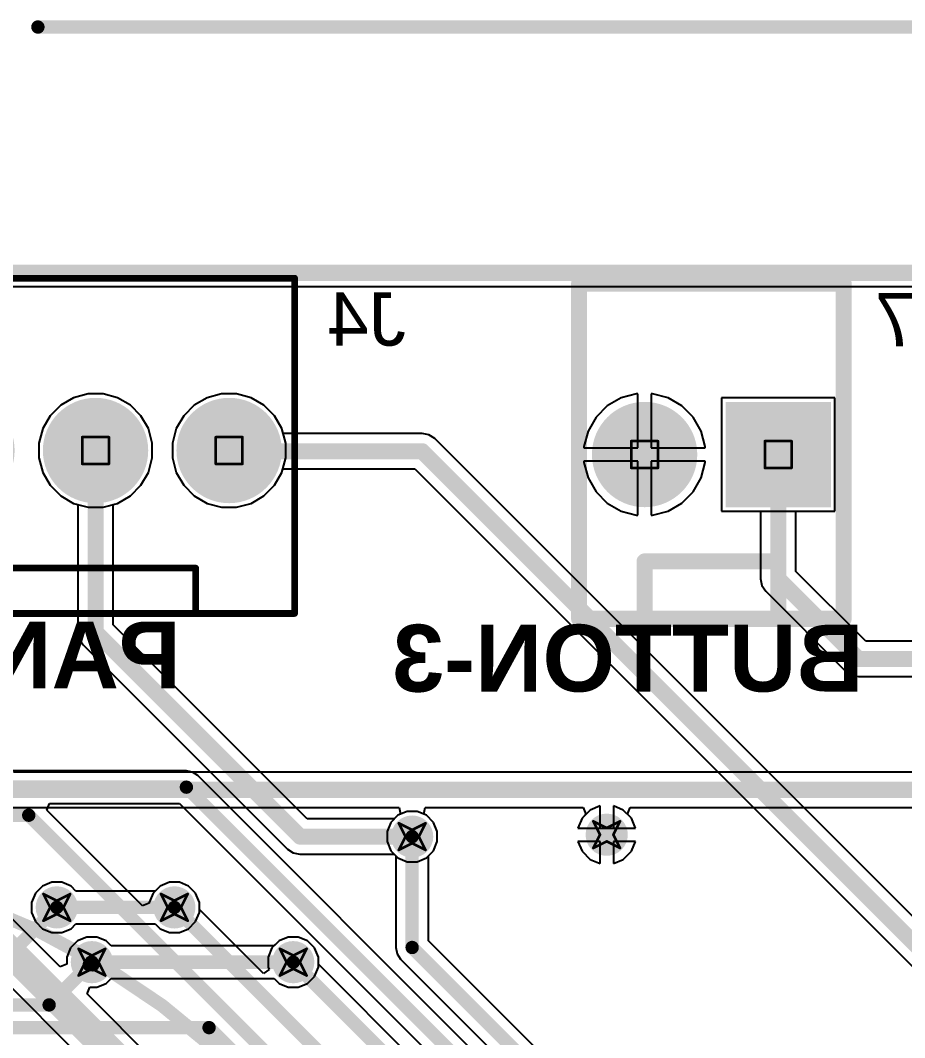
# Model space of a CAD drawing. Header units: inches. Extents: x -48 to 200, y -49 to 27.
# Drawn here: x 2.16 to 2.822, y 1.359 to 2.12 of the extents above; entities that cross this region are included whole.
import ezdxf

# ---------------------------------------------------------------- set-up
doc = ezdxf.new("R2010")
doc.units = ezdxf.units.IN
doc.header["$MEASUREMENT"] = 0
for name, color, linetype in [('Board Outline', 216, 'Continuous'), ('Bottom Layer', 5, 'Continuous'), ('Bottom Overlay', 54, 'Continuous'), ('Bottom Solder', 6, 'Continuous'), ('Dimension', 6, 'Continuous'), ('Drill Drawing', 1, 'Continuous'), ('Multi-Layer', 9, 'Continuous'), ('Pad Holes', 156, 'Continuous'), ('Top Layer', 1, 'Continuous'), ('Top Solder', 216, 'Continuous'), ('Via Holes', 16, 'Continuous')]:
    doc.layers.add(name, color=color, linetype=linetype)
doc.styles.add('Arial', font='', dxfattribs={"height": 0.2})
doc.styles.add('Arial_Bold', font='', dxfattribs={"height": 0.2})
doc.styles.get('Arial').set_extended_font_data('Arial')
doc.styles.get('Arial_Bold').set_extended_font_data('Arial', bold=True)

# ---------------------------------------------------------------- blocks, each defined once
blk = doc.blocks.new('RV4NAYSD503A_B_19')
at = {"layer": 'Bottom Overlay', "const_width": 0.01}
blk.add_lwpolyline([(0.55517, -0.08663, -0.924155), (-0.55796, 0.00126)], format="xyb", dxfattribs=at)
blk = doc.blocks.new('0022232041_B_24')
at = {"layer": 'Bottom Layer'}
blk.add_hatch(color=5, dxfattribs=at).paths.add_polyline_path([(-0.18543, 0.03543), (-0.11457, 0.03543), (-0.11457, -0.03543), (-0.18543, -0.03543)])
h = blk.add_hatch(color=5, dxfattribs=at)
edge = h.paths.add_edge_path()
edge.add_arc((-0.05, 0), 0.03543, 0, 360)
h = blk.add_hatch(color=5, dxfattribs=at)
edge = h.paths.add_edge_path()
edge.add_arc((0.05, 0), 0.03543, 0, 360)
h = blk.add_hatch(color=5, dxfattribs=at)
edge = h.paths.add_edge_path()
edge.add_arc((0.15, 0), 0.03543, 0, 360)
at = {"layer": 'Bottom Solder'}
blk.add_hatch(color=6, dxfattribs=at).paths.add_polyline_path([(-0.18943, 0.03943), (-0.11057, 0.03943), (-0.11057, -0.03943), (-0.18943, -0.03943)])
h = blk.add_hatch(color=6, dxfattribs=at)
edge = h.paths.add_edge_path()
edge.add_arc((-0.05, 0), 0.03943, 0, 360)
h = blk.add_hatch(color=6, dxfattribs=at)
edge = h.paths.add_edge_path()
edge.add_arc((0.05, 0), 0.03943, 0, 360)
h = blk.add_hatch(color=6, dxfattribs=at)
edge = h.paths.add_edge_path()
edge.add_arc((0.15, 0), 0.03943, 0, 360)
at = {"layer": 'Multi-Layer'}
blk.add_hatch(color=9, dxfattribs=at).paths.add_polyline_path([(-0.18543, 0.03543), (-0.11457, 0.03543), (-0.11457, -0.03543), (-0.18543, -0.03543)])
h = blk.add_hatch(color=9, dxfattribs=at)
edge = h.paths.add_edge_path()
edge.add_arc((-0.05, 0), 0.03543, 0, 360)
h = blk.add_hatch(color=9, dxfattribs=at)
edge = h.paths.add_edge_path()
edge.add_arc((0.05, 0), 0.03543, 0, 360)
h = blk.add_hatch(color=9, dxfattribs=at)
edge = h.paths.add_edge_path()
edge.add_arc((0.15, 0), 0.03543, 0, 360)
at = {"layer": 'Pad Holes'}
h = blk.add_hatch(color=7, dxfattribs=at)
edge = h.paths.add_edge_path()
edge.add_arc((-0.15, 0), 0.02008, 0, 360)
h = blk.add_hatch(color=7, dxfattribs=at)
edge = h.paths.add_edge_path()
edge.add_arc((-0.05, 0), 0.02008, 0, 360)
h = blk.add_hatch(color=7, dxfattribs=at)
edge = h.paths.add_edge_path()
edge.add_arc((0.05, 0), 0.02008, 0, 360)
h = blk.add_hatch(color=7, dxfattribs=at)
edge = h.paths.add_edge_path()
edge.add_arc((0.15, 0), 0.02008, 0, 360)
at = {"layer": 'Top Layer'}
blk.add_hatch(color=1, dxfattribs=at).paths.add_polyline_path([(-0.18543, 0.03543), (-0.11457, 0.03543), (-0.11457, -0.03543), (-0.18543, -0.03543)])
h = blk.add_hatch(color=1, dxfattribs=at)
edge = h.paths.add_edge_path()
edge.add_arc((-0.05, 0), 0.03543, 0, 360)
h = blk.add_hatch(color=1, dxfattribs=at)
edge = h.paths.add_edge_path()
edge.add_arc((0.05, 0), 0.03543, 0, 360)
h = blk.add_hatch(color=1, dxfattribs=at)
edge = h.paths.add_edge_path()
edge.add_arc((0.15, 0), 0.03543, 0, 360)
at = {"layer": 'Top Solder'}
blk.add_hatch(color=216, dxfattribs=at).paths.add_polyline_path([(-0.18943, 0.03943), (-0.11057, 0.03943), (-0.11057, -0.03943), (-0.18943, -0.03943)])
h = blk.add_hatch(color=216, dxfattribs=at)
edge = h.paths.add_edge_path()
edge.add_arc((-0.05, 0), 0.03943, 0, 360)
h = blk.add_hatch(color=216, dxfattribs=at)
edge = h.paths.add_edge_path()
edge.add_arc((0.05, 0), 0.03943, 0, 360)
h = blk.add_hatch(color=216, dxfattribs=at)
edge = h.paths.add_edge_path()
edge.add_arc((0.15, 0), 0.03943, 0, 360)
at = {"layer": 'Bottom Overlay', "const_width": 0.005}
for points in [[(-0.198, -0.122), (-0.198, 0.129)], [(-0.198, 0.129), (0.199, 0.129)], [(0.199, -0.122), (0.199, 0.129)], [(-0.12495, -0.122), (-0.12495, -0.088)], [(-0.12495, -0.088), (0.12495, -0.088)], [(0.12495, -0.122), (0.12495, -0.088)], [(-0.198, -0.122), (0.199, -0.122)]]:
    blk.add_lwpolyline(points, dxfattribs=at)
at = {"layer": 'Bottom Overlay', "const_width": 0.0025}
for points in [[(-0.19925, 0.129, 1), (-0.19675, 0.129, 1)], [(-0.19925, 0.129, 1), (-0.19675, 0.129, 1)], [(0.19775, 0.129, 1), (0.20025, 0.129, 1)], [(0.19775, 0.129, 1), (0.20025, 0.129, 1)], [(-0.1262, -0.088, 1), (-0.12369, -0.088, 1)], [(-0.1262, -0.088, 1), (-0.12369, -0.088, 1)], [(0.12369, -0.088, 1), (0.1262, -0.088, 1)], [(0.12369, -0.088, 1), (0.1262, -0.088, 1)], [(-0.19925, -0.122, 1), (-0.19675, -0.122, 1)], [(-0.19925, -0.122, 1), (-0.19675, -0.122, 1)], [(-0.1262, -0.122, 1), (-0.12369, -0.122, 1)], [(0.12369, -0.122, 1), (0.1262, -0.122, 1)], [(0.19775, -0.122, 1), (0.20025, -0.122, 1)], [(0.19775, -0.122, 1), (0.20025, -0.122, 1)]]:
    blk.add_lwpolyline(points, format="xyb", close=True, dxfattribs=at)
blk = doc.blocks.new('022232021_B_47')
at = {"layer": 'Bottom Layer'}
blk.add_hatch(color=5, dxfattribs=at).paths.add_polyline_path([(-0.08543, 0.03543), (-0.01457, 0.03543), (-0.01457, -0.03543), (-0.08543, -0.03543)])
h = blk.add_hatch(color=5, dxfattribs=at)
edge = h.paths.add_edge_path()
edge.add_arc((0.05, 0), 0.03543, 0, 360)
at = {"layer": 'Bottom Solder'}
blk.add_hatch(color=6, dxfattribs=at).paths.add_polyline_path([(-0.08943, 0.03943), (-0.01057, 0.03943), (-0.01057, -0.03943), (-0.08943, -0.03943)])
h = blk.add_hatch(color=6, dxfattribs=at)
edge = h.paths.add_edge_path()
edge.add_arc((0.05, 0), 0.03943, 0, 360)
at = {"layer": 'Multi-Layer'}
blk.add_hatch(color=9, dxfattribs=at).paths.add_polyline_path([(-0.08543, 0.03543), (-0.01457, 0.03543), (-0.01457, -0.03543), (-0.08543, -0.03543)])
h = blk.add_hatch(color=9, dxfattribs=at)
edge = h.paths.add_edge_path()
edge.add_arc((0.05, 0), 0.03543, 0, 360)
at = {"layer": 'Pad Holes'}
h = blk.add_hatch(color=7, dxfattribs=at)
edge = h.paths.add_edge_path()
edge.add_arc((-0.05, 0), 0.02008, 0, 360)
h = blk.add_hatch(color=7, dxfattribs=at)
edge = h.paths.add_edge_path()
edge.add_arc((0.05, 0), 0.02008, 0, 360)
at = {"layer": 'Top Layer'}
blk.add_hatch(color=1, dxfattribs=at).paths.add_polyline_path([(-0.08543, 0.03543), (-0.01457, 0.03543), (-0.01457, -0.03543), (-0.08543, -0.03543)])
h = blk.add_hatch(color=1, dxfattribs=at)
edge = h.paths.add_edge_path()
edge.add_arc((0.05, 0), 0.03543, 0, 360)
at = {"layer": 'Top Solder'}
blk.add_hatch(color=216, dxfattribs=at).paths.add_polyline_path([(-0.08943, 0.03943), (-0.01057, 0.03943), (-0.01057, -0.03943), (-0.08943, -0.03943)])
h = blk.add_hatch(color=216, dxfattribs=at)
edge = h.paths.add_edge_path()
edge.add_arc((0.05, 0), 0.03943, 0, 360)
at = {"layer": 'Bottom Overlay', "const_width": 0.012}
for points in [[(-0.099, 0.123), (-0.099, -0.128)], [(0.099, 0.123), (-0.099, 0.123)], [(-0.05, 0.123), (-0.05, 0.08)], [(0.05, 0.123), (0.05, 0.08)], [(0.099, 0.123), (0.099, -0.128)], [(0.05, 0.08), (-0.05, 0.08)], [(0.099, -0.128), (-0.099, -0.128)]]:
    blk.add_lwpolyline(points, dxfattribs=at)
at = {"layer": 'Bottom Overlay', "const_width": 0.006}
for points in [[(-0.102, 0.123, 1), (-0.096, 0.123, 1)], [(-0.102, 0.123, 1), (-0.096, 0.123, 1)], [(-0.053, 0.123, 1), (-0.047, 0.123, 1)], [(0.047, 0.123, 1), (0.053, 0.123, 1)], [(0.096, 0.123, 1), (0.102, 0.123, 1)], [(0.096, 0.123, 1), (0.102, 0.123, 1)], [(-0.053, 0.08, 1), (-0.047, 0.08, 1)], [(-0.053, 0.08, 1), (-0.047, 0.08, 1)], [(0.047, 0.08, 1), (0.053, 0.08, 1)], [(0.047, 0.08, 1), (0.053, 0.08, 1)], [(-0.102, -0.128, 1), (-0.096, -0.128, 1)], [(-0.102, -0.128, 1), (-0.096, -0.128, 1)], [(0.096, -0.128, 1), (0.102, -0.128, 1)], [(0.096, -0.128, 1), (0.102, -0.128, 1)]]:
    blk.add_lwpolyline(points, format="xyb", close=True, dxfattribs=at)

msp = doc.modelspace()

# ---------------------------------------------------------------- hatches: boundary and pattern name
at = {"layer": 'Bottom Layer'}
h = msp.add_hatch(color=5, dxfattribs=at)
edge = h.paths.add_edge_path()
edge.add_arc((2.453, 1.509), 0.01181, 0, 360)
h = msp.add_hatch(color=5, dxfattribs=at)
edge = h.paths.add_edge_path()
edge.add_arc((2.59863, 1.51041), 0.01181, 0, 360)
h = msp.add_hatch(color=5, dxfattribs=at)
edge = h.paths.add_edge_path()
edge.add_arc((2.187, 1.456), 0.01181, 0, 360)
h = msp.add_hatch(color=5, dxfattribs=at)
edge = h.paths.add_edge_path()
edge.add_arc((2.275, 1.456), 0.01181, 0, 360)
h = msp.add_hatch(color=5, dxfattribs=at)
edge = h.paths.add_edge_path()
edge.add_arc((2.21326, 1.415), 0.01181, 0, 360)
h = msp.add_hatch(color=5, dxfattribs=at)
edge = h.paths.add_edge_path()
edge.add_arc((2.364, 1.415), 0.01181, 0, 360)
at = {"layer": 'Bottom Solder'}
h = msp.add_hatch(color=6, dxfattribs=at)
edge = h.paths.add_edge_path()
edge.add_arc((2.453, 1.509), 0.01581, 0, 360)
h = msp.add_hatch(color=6, dxfattribs=at)
edge = h.paths.add_edge_path()
edge.add_arc((2.59863, 1.51041), 0.01581, 0, 360)
h = msp.add_hatch(color=6, dxfattribs=at)
edge = h.paths.add_edge_path()
edge.add_arc((2.187, 1.456), 0.01581, 0, 360)
h = msp.add_hatch(color=6, dxfattribs=at)
edge = h.paths.add_edge_path()
edge.add_arc((2.275, 1.456), 0.01581, 0, 360)
h = msp.add_hatch(color=6, dxfattribs=at)
edge = h.paths.add_edge_path()
edge.add_arc((2.21326, 1.415), 0.01581, 0, 360)
h = msp.add_hatch(color=6, dxfattribs=at)
edge = h.paths.add_edge_path()
edge.add_arc((2.364, 1.415), 0.01581, 0, 360)
at = {"layer": 'Top Layer'}
h = msp.add_hatch(color=1, dxfattribs=at)
edge = h.paths.add_edge_path()
edge.add_arc((2.453, 1.509), 0.01181, 0, 360)
h = msp.add_hatch(color=1, dxfattribs=at)
edge = h.paths.add_edge_path()
edge.add_arc((2.59863, 1.51041), 0.01181, 0, 360)
h = msp.add_hatch(color=1, dxfattribs=at)
edge = h.paths.add_edge_path()
edge.add_arc((2.187, 1.456), 0.01181, 0, 360)
h = msp.add_hatch(color=1, dxfattribs=at)
edge = h.paths.add_edge_path()
edge.add_arc((2.275, 1.456), 0.01181, 0, 360)
h = msp.add_hatch(color=1, dxfattribs=at)
edge = h.paths.add_edge_path()
edge.add_arc((2.21326, 1.415), 0.01181, 0, 360)
h = msp.add_hatch(color=1, dxfattribs=at)
edge = h.paths.add_edge_path()
edge.add_arc((2.364, 1.415), 0.01181, 0, 360)
at = {"layer": 'Top Solder'}
h = msp.add_hatch(color=216, dxfattribs=at)
edge = h.paths.add_edge_path()
edge.add_arc((2.453, 1.509), 0.01581, 0, 360)
h = msp.add_hatch(color=216, dxfattribs=at)
edge = h.paths.add_edge_path()
edge.add_arc((2.59863, 1.51041), 0.01581, 0, 360)
h = msp.add_hatch(color=216, dxfattribs=at)
edge = h.paths.add_edge_path()
edge.add_arc((2.187, 1.456), 0.01581, 0, 360)
h = msp.add_hatch(color=216, dxfattribs=at)
edge = h.paths.add_edge_path()
edge.add_arc((2.275, 1.456), 0.01581, 0, 360)
h = msp.add_hatch(color=216, dxfattribs=at)
edge = h.paths.add_edge_path()
edge.add_arc((2.21326, 1.415), 0.01581, 0, 360)
h = msp.add_hatch(color=216, dxfattribs=at)
edge = h.paths.add_edge_path()
edge.add_arc((2.364, 1.415), 0.01581, 0, 360)
at = {"layer": 'Via Holes'}
h = msp.add_hatch(color=7, dxfattribs=at)
edge = h.paths.add_edge_path()
edge.add_arc((2.59863, 1.51041), 0.00591, 0, 360)
h = msp.add_hatch(color=7, dxfattribs=at)
edge = h.paths.add_edge_path()
edge.add_arc((2.453, 1.509), 0.00591, 0, 360)
h = msp.add_hatch(color=7, dxfattribs=at)
edge = h.paths.add_edge_path()
edge.add_arc((2.187, 1.456), 0.00591, 0, 360)
h = msp.add_hatch(color=7, dxfattribs=at)
edge = h.paths.add_edge_path()
edge.add_arc((2.275, 1.456), 0.00591, 0, 360)
h = msp.add_hatch(color=7, dxfattribs=at)
edge = h.paths.add_edge_path()
edge.add_arc((2.21326, 1.415), 0.00591, 0, 360)
h = msp.add_hatch(color=7, dxfattribs=at)
edge = h.paths.add_edge_path()
edge.add_arc((2.364, 1.415), 0.00591, 0, 360)

# ---------------------------------------------------------------- linework, layer by layer
at = {"layer": 'Board Outline', "const_width": 0.012}
msp.add_lwpolyline([(-0.067, 1.931), (3.933, 1.931)], dxfattribs=at)
at = {"layer": 'Bottom Layer'}
for p, q in [((-0.0568, 1.9208), (3.9228, 1.9208)), ((2.19962, 1.83754), (2.18995, 1.83195)), ((2.21041, 1.84043), (2.19962, 1.83754)), ((2.22159, 1.84043), (2.21041, 1.84043)), ((2.23238, 1.83754), (2.22159, 1.84043)), ((2.24205, 1.83195), (2.23238, 1.83754)), ((2.29962, 1.83754), (2.28995, 1.83195)), ((2.31041, 1.84043), (2.29962, 1.83754)), ((2.32159, 1.84043), (2.31041, 1.84043)), ((2.33238, 1.83754), (2.32159, 1.84043)), ((2.34205, 1.83195), (2.33238, 1.83754)), ((2.60946, 1.83734), (2.5991, 1.83136)), ((2.62102, 1.84043), (2.60946, 1.83734)), ((2.622, 1.84043), (2.62102, 1.84043)), ((2.622, 1.8), (2.622, 1.84043)), ((2.63298, 1.84043), (2.632, 1.84043)), ((2.632, 1.84043), (2.632, 1.8)), ((2.64454, 1.83734), (2.63298, 1.84043)), ((2.6549, 1.83136), (2.64454, 1.83734)), ((2.76943, 1.83743), (2.68457, 1.83743)), ((2.68457, 1.83743), (2.68457, 1.75257)), ((2.76943, 1.75257), (2.76943, 1.83743)), ((2.18995, 1.83195), (2.18205, 1.82405)), ((2.24995, 1.82405), (2.24205, 1.83195)), ((2.28995, 1.83195), (2.28205, 1.82405)), ((2.34995, 1.82405), (2.34205, 1.83195)), ((2.5991, 1.83136), (2.59064, 1.8229)), ((2.66336, 1.8229), (2.6549, 1.83136)), ((2.18205, 1.82405), (2.17646, 1.81438)), ((2.25554, 1.81438), (2.24995, 1.82405)), ((2.28205, 1.82405), (2.27646, 1.81438)), ((2.35554, 1.81438), (2.34995, 1.82405)), ((2.59064, 1.8229), (2.58466, 1.81254)), ((2.66934, 1.81254), (2.66336, 1.8229)), ((2.17646, 1.81438), (2.17357, 1.80359)), ((2.25843, 1.80359), (2.25554, 1.81438)), ((2.27646, 1.81438), (2.27357, 1.80359)), ((2.35651, 1.81075), (2.35554, 1.81438)), ((2.58466, 1.81254), (2.58157, 1.80098)), ((2.67243, 1.80098), (2.66934, 1.81254)), ((2.4605, 1.81075), (2.35651, 1.81075)), ((2.46557, 1.80975), (2.4605, 1.81075)), ((2.46987, 1.80687), (2.46557, 1.80975)), ((2.98682, 1.28993), (2.46987, 1.80687)), ((2.17357, 1.80359), (2.17357, 1.79241)), ((2.25843, 1.79241), (2.25843, 1.80359)), ((2.27357, 1.80359), (2.27357, 1.79241)), ((2.58157, 1.80098), (2.58157, 1.8)), ((2.58157, 1.8), (2.622, 1.8)), ((2.632, 1.8), (2.67243, 1.8)), ((2.67243, 1.8), (2.67243, 1.80098)), ((2.17357, 1.79241), (2.17646, 1.78162)), ((2.25554, 1.78162), (2.25843, 1.79241)), ((2.27357, 1.79241), (2.27646, 1.78162)), ((2.622, 1.79), (2.58157, 1.79)), ((2.58157, 1.79), (2.58157, 1.78902)), ((2.622, 1.74957), (2.622, 1.79)), ((2.67243, 1.79), (2.632, 1.79)), ((2.632, 1.79), (2.632, 1.74957)), ((2.67243, 1.78902), (2.67243, 1.79)), ((2.35554, 1.78162), (2.35624, 1.78425)), ((2.35624, 1.78425), (2.45501, 1.78425)), ((2.45501, 1.78425), (3.00027, 1.23899)), ((2.58157, 1.78902), (2.58466, 1.77746)), ((2.66934, 1.77746), (2.67243, 1.78902)), ((2.17646, 1.78162), (2.18205, 1.77195)), ((2.24995, 1.77195), (2.25554, 1.78162)), ((2.27646, 1.78162), (2.28205, 1.77195)), ((2.34995, 1.77195), (2.35554, 1.78162)), ((2.58466, 1.77746), (2.59064, 1.7671)), ((2.66336, 1.7671), (2.66934, 1.77746)), ((2.18205, 1.77195), (2.18995, 1.76405)), ((2.24205, 1.76405), (2.24995, 1.77195)), ((2.28205, 1.77195), (2.28995, 1.76405)), ((2.34205, 1.76405), (2.34995, 1.77195)), ((2.59064, 1.7671), (2.5991, 1.75864)), ((2.6549, 1.75864), (2.66336, 1.7671)), ((2.18995, 1.76405), (2.19962, 1.75846)), ((2.23238, 1.75846), (2.24205, 1.76405)), ((2.28995, 1.76405), (2.29962, 1.75846)), ((2.33238, 1.75846), (2.34205, 1.76405)), ((2.19962, 1.75846), (2.20275, 1.75762)), ((2.20275, 1.75762), (2.20275, 1.662)), ((2.22925, 1.75762), (2.23238, 1.75846)), ((2.22925, 1.66749), (2.22925, 1.75762)), ((2.29962, 1.75846), (2.31041, 1.75557)), ((2.31041, 1.75557), (2.32159, 1.75557)), ((2.32159, 1.75557), (2.33238, 1.75846)), ((2.5991, 1.75864), (2.60946, 1.75266)), ((2.60946, 1.75266), (2.62102, 1.74957)), ((2.63298, 1.74957), (2.64454, 1.75266)), ((2.64454, 1.75266), (2.6549, 1.75864)), ((2.68457, 1.75257), (2.76943, 1.75257)), ((2.62102, 1.74957), (2.622, 1.74957)), ((2.632, 1.74957), (2.63298, 1.74957)), ((2.20275, 1.662), (2.20375, 1.65693)), ((2.37449, 1.52225), (2.22925, 1.66749)), ((2.20375, 1.65693), (2.20663, 1.65263)), ((2.20663, 1.65263), (2.35963, 1.49963)), ((2.284, 1.55824), (1.85726, 1.55824)), ((2.28868, 1.5573), (2.284, 1.55824)), ((2.29265, 1.55465), (2.28868, 1.5573)), ((2.76565, 1.08165), (2.29265, 1.55465)), ((2.17954, 1.52876), (2.18161, 1.53376)), ((2.18161, 1.53376), (2.27893, 1.53376)), ((2.27893, 1.53376), (2.74476, 1.06793)), ((2.59363, 1.53195), (2.58628, 1.5289)), ((2.59363, 1.51541), (2.59363, 1.53195)), ((2.61098, 1.5289), (2.60363, 1.53195)), ((2.60363, 1.53195), (2.60363, 1.51541)), ((2.25119, 1.45711), (2.17954, 1.52876)), ((2.44234, 1.52495), (2.43965, 1.52225)), ((2.44926, 1.52781), (2.44234, 1.52495)), ((2.45674, 1.52781), (2.44926, 1.52781)), ((2.46366, 1.52495), (2.45674, 1.52781)), ((2.46895, 1.51966), (2.46366, 1.52495)), ((2.58628, 1.5289), (2.58014, 1.52276)), ((2.61712, 1.52276), (2.61098, 1.5289)), ((2.43965, 1.52225), (2.37449, 1.52225)), ((2.47181, 1.51274), (2.46895, 1.51966)), ((2.58014, 1.52276), (2.57709, 1.51541)), ((2.57709, 1.51541), (2.59363, 1.51541)), ((2.60363, 1.51541), (2.62017, 1.51541)), ((2.62017, 1.51541), (2.61712, 1.52276)), ((2.47181, 1.50526), (2.47181, 1.51274)), ((2.46895, 1.49834), (2.47181, 1.50526)), ((2.59363, 1.50541), (2.57709, 1.50541)), ((2.57709, 1.50541), (2.58014, 1.49805)), ((2.59363, 1.48887), (2.59363, 1.50541)), ((2.62017, 1.50541), (2.60363, 1.50541)), ((2.60363, 1.50541), (2.60363, 1.48887)), ((2.61712, 1.49805), (2.62017, 1.50541)), ((2.35963, 1.49963), (2.36393, 1.49675)), ((2.36393, 1.49675), (2.369, 1.49575)), ((2.369, 1.49575), (2.43965, 1.49575)), ((2.43965, 1.49575), (2.44234, 1.49305)), ((2.44234, 1.49305), (2.44926, 1.49019)), ((2.45674, 1.49019), (2.46366, 1.49305)), ((2.46366, 1.49305), (2.46895, 1.49834)), ((2.58014, 1.49805), (2.58628, 1.49192)), ((2.61098, 1.49192), (2.61712, 1.49805)), ((2.44926, 1.49019), (2.45674, 1.49019)), ((2.58628, 1.49192), (2.59363, 1.48887)), ((2.60363, 1.48887), (2.61098, 1.49192)), ((2.26434, 1.47195), (2.25905, 1.46666)), ((2.27126, 1.47481), (2.26434, 1.47195)), ((2.27874, 1.47481), (2.27126, 1.47481)), ((2.28566, 1.47195), (2.27874, 1.47481)), ((2.29095, 1.46666), (2.28566, 1.47195)), ((2.25905, 1.46666), (2.25619, 1.45974)), ((2.29381, 1.45974), (2.29095, 1.46666)), ((2.25619, 1.45919), (2.25119, 1.45711)), ((2.25619, 1.45974), (2.25619, 1.45919)), ((2.29381, 1.45449), (2.29381, 1.45974)), ((2.34171, 1.40659), (2.29381, 1.45449)), ((2.36026, 1.43381), (2.35334, 1.43095)), ((2.36774, 1.43381), (2.36026, 1.43381)), ((2.37466, 1.43095), (2.36774, 1.43381)), ((2.34805, 1.42566), (2.34519, 1.41874)), ((2.35334, 1.43095), (2.34805, 1.42566)), ((2.37995, 1.42566), (2.37466, 1.43095)), ((2.38281, 1.41874), (2.37995, 1.42566)), ((2.34519, 1.41874), (2.34519, 1.41126)), ((2.38281, 1.41349), (2.38281, 1.41874)), ((2.34595, 1.40943), (2.34171, 1.40659)), ((2.34519, 1.41126), (2.34595, 1.40943)), ((2.67386, 1.12244), (2.38281, 1.41349))]:
    msp.add_line(p, q, dxfattribs=at)
for points, const_width in [([(2.216, 1.662), (2.216, 1.798)], 0.012), ([(2.316, 1.7975), (2.4605, 1.7975)], 0.012), ([(2.4605, 1.7975), (3.01352, 1.24448)], 0.012), ([(2.216, 1.662), (2.369, 1.509)], 0.012), ([(1.851, 1.546), (2.284, 1.546)], 0.01), ([(2.284, 1.546), (2.757, 1.073)], 0.01), ([(1.857, 1.525), (2.166, 1.525)], 0.01), ([(2.166, 1.525), (2.62584, 1.06516)], 0.01), ([(2.369, 1.509), (2.453, 1.509)], 0.012), ([(2.131, 1.4), (2.187, 1.456)], 0.01), ([(2.275, 1.456), (2.64553, 1.08547)], 0.01), ([(2.18126, 1.383), (2.21126, 1.413)], 0.01), ([(2.21126, 1.413), (2.214, 1.413)], 0.01), ([(2.364, 1.415), (2.66521, 1.11379)], 0.01), ([(1.56, 1.383), (2.18126, 1.383)], 0.01), ([(0.778, 1.366), (2.30096, 1.366)], 0.01), ([(2.30096, 1.366), (2.60588, 1.06108)], 0.01)]:
    msp.add_lwpolyline(points, dxfattribs=dict(at, const_width=const_width))
for points, const_width in [([(2.213, 1.798, 1), (2.219, 1.798, 1)], 0.006), ([(2.313, 1.7975, 1), (2.319, 1.7975, 1)], 0.006), ([(2.4575, 1.7975, 1), (2.4635, 1.7975, 1)], 0.006), ([(2.4575, 1.7975, 1), (2.4635, 1.7975, 1)], 0.006), ([(2.213, 1.662, 1), (2.219, 1.662, 1)], 0.006), ([(2.213, 1.662, 1), (2.219, 1.662, 1)], 0.006), ([(2.2815, 1.546, 1), (2.2865, 1.546, 1)], 0.005), ([(2.2815, 1.546, 1), (2.2865, 1.546, 1)], 0.005), ([(2.1635, 1.525, 1), (2.1685, 1.525, 1)], 0.005), ([(2.1635, 1.525, 1), (2.1685, 1.525, 1)], 0.005), ([(2.366, 1.509, 1), (2.372, 1.509, 1)], 0.006), ([(2.366, 1.509, 1), (2.372, 1.509, 1)], 0.006), ([(2.45, 1.509, 1), (2.456, 1.509, 1)], 0.006), ([(2.1845, 1.456, 1), (2.1895, 1.456, 1)], 0.005), ([(2.2725, 1.456, 1), (2.2775, 1.456, 1)], 0.005), ([(2.20876, 1.413, 1), (2.21376, 1.413, 1)], 0.005), ([(2.20876, 1.413, 1), (2.21376, 1.413, 1)], 0.005), ([(2.2115, 1.413, 1), (2.2165, 1.413, 1)], 0.005), ([(2.3615, 1.415, 1), (2.3665, 1.415, 1)], 0.005), ([(2.17876, 1.383, 1), (2.18376, 1.383, 1)], 0.005), ([(2.17876, 1.383, 1), (2.18376, 1.383, 1)], 0.005), ([(2.29846, 1.366, 1), (2.30346, 1.366, 1)], 0.005), ([(2.29846, 1.366, 1), (2.30346, 1.366, 1)], 0.005)]:
    msp.add_lwpolyline(points, format="xyb", close=True, dxfattribs=dict(at, const_width=const_width))
at = {"layer": 'Dimension', "const_width": 0.01}
msp.add_lwpolyline([(2.17285, 2.115), (3.933, 2.115)], dxfattribs=at)
at = {"layer": 'Dimension', "const_width": 0.005}
msp.add_lwpolyline([(2.17035, 2.115, 1), (2.17535, 2.115, 1)], format="xyb", close=True, dxfattribs=at)
at = {"layer": 'Drill Drawing', "const_width": 0.002}
for points in [[(2.206, 1.808), (2.226, 1.808)], [(2.206, 1.788), (2.206, 1.808)], [(2.226, 1.788), (2.226, 1.808)], [(2.306, 1.808), (2.326, 1.808)], [(2.306, 1.788), (2.306, 1.808)], [(2.326, 1.788), (2.326, 1.808)], [(2.617, 1.805), (2.637, 1.805)], [(2.617, 1.785), (2.617, 1.805)], [(2.637, 1.785), (2.637, 1.805)], [(2.717, 1.805), (2.737, 1.805)], [(2.717, 1.785), (2.717, 1.805)], [(2.737, 1.785), (2.737, 1.805)], [(2.206, 1.788), (2.226, 1.788)], [(2.306, 1.788), (2.326, 1.788)], [(2.617, 1.785), (2.637, 1.785)], [(2.717, 1.785), (2.737, 1.785)], [(2.443, 1.519), (2.453, 1.514)], [(2.443, 1.519), (2.448, 1.509)], [(2.453, 1.514), (2.463, 1.519)], [(2.458, 1.509), (2.463, 1.519)], [(2.58863, 1.52041), (2.59863, 1.51541)], [(2.58863, 1.52041), (2.59363, 1.51041)], [(2.59863, 1.51541), (2.60863, 1.52041)], [(2.60363, 1.51041), (2.60863, 1.52041)], [(2.443, 1.499), (2.448, 1.509)], [(2.458, 1.509), (2.463, 1.499)], [(2.58863, 1.50041), (2.59363, 1.51041)], [(2.60363, 1.51041), (2.60863, 1.50041)], [(2.443, 1.499), (2.453, 1.504)], [(2.453, 1.504), (2.463, 1.499)], [(2.58863, 1.50041), (2.59863, 1.50541)], [(2.59863, 1.50541), (2.60863, 1.50041)], [(2.177, 1.466), (2.187, 1.461)], [(2.177, 1.466), (2.182, 1.456)], [(2.187, 1.461), (2.197, 1.466)], [(2.192, 1.456), (2.197, 1.466)], [(2.265, 1.466), (2.275, 1.461)], [(2.265, 1.466), (2.27, 1.456)], [(2.275, 1.461), (2.285, 1.466)], [(2.28, 1.456), (2.285, 1.466)], [(2.177, 1.446), (2.182, 1.456)], [(2.192, 1.456), (2.197, 1.446)], [(2.265, 1.446), (2.27, 1.456)], [(2.28, 1.456), (2.285, 1.446)], [(2.177, 1.446), (2.187, 1.451)], [(2.187, 1.451), (2.197, 1.446)], [(2.265, 1.446), (2.275, 1.451)], [(2.275, 1.451), (2.285, 1.446)], [(2.20326, 1.425), (2.21326, 1.42)], [(2.20326, 1.425), (2.20826, 1.415)], [(2.21326, 1.42), (2.22326, 1.425)], [(2.21826, 1.415), (2.22326, 1.425)], [(2.354, 1.425), (2.364, 1.42)], [(2.354, 1.425), (2.359, 1.415)], [(2.364, 1.42), (2.374, 1.425)], [(2.369, 1.415), (2.374, 1.425)], [(2.20326, 1.405), (2.20826, 1.415)], [(2.20326, 1.405), (2.21326, 1.41)], [(2.21326, 1.41), (2.22326, 1.405)], [(2.21826, 1.415), (2.22326, 1.405)], [(2.354, 1.405), (2.359, 1.415)], [(2.354, 1.405), (2.364, 1.41)], [(2.364, 1.41), (2.374, 1.405)], [(2.369, 1.415), (2.374, 1.405)]]:
    msp.add_lwpolyline(points, dxfattribs=at)
at = {"layer": 'Drill Drawing', "const_width": 0.001}
for points in [[(2.2055, 1.808, 1), (2.2065, 1.808, 1)], [(2.2055, 1.808, 1), (2.2065, 1.808, 1)], [(2.2255, 1.808, 1), (2.2265, 1.808, 1)], [(2.2255, 1.808, 1), (2.2265, 1.808, 1)], [(2.3055, 1.808, 1), (2.3065, 1.808, 1)], [(2.3055, 1.808, 1), (2.3065, 1.808, 1)], [(2.3255, 1.808, 1), (2.3265, 1.808, 1)], [(2.3255, 1.808, 1), (2.3265, 1.808, 1)], [(2.6165, 1.805, 1), (2.6175, 1.805, 1)], [(2.6165, 1.805, 1), (2.6175, 1.805, 1)], [(2.6365, 1.805, 1), (2.6375, 1.805, 1)], [(2.6365, 1.805, 1), (2.6375, 1.805, 1)], [(2.7165, 1.805, 1), (2.7175, 1.805, 1)], [(2.7165, 1.805, 1), (2.7175, 1.805, 1)], [(2.7365, 1.805, 1), (2.7375, 1.805, 1)], [(2.7365, 1.805, 1), (2.7375, 1.805, 1)], [(2.2055, 1.788, 1), (2.2065, 1.788, 1)], [(2.2055, 1.788, 1), (2.2065, 1.788, 1)], [(2.2255, 1.788, 1), (2.2265, 1.788, 1)], [(2.2255, 1.788, 1), (2.2265, 1.788, 1)], [(2.3055, 1.788, 1), (2.3065, 1.788, 1)], [(2.3055, 1.788, 1), (2.3065, 1.788, 1)], [(2.3255, 1.788, 1), (2.3265, 1.788, 1)], [(2.3255, 1.788, 1), (2.3265, 1.788, 1)], [(2.6165, 1.785, 1), (2.6175, 1.785, 1)], [(2.6165, 1.785, 1), (2.6175, 1.785, 1)], [(2.6365, 1.785, 1), (2.6375, 1.785, 1)], [(2.6365, 1.785, 1), (2.6375, 1.785, 1)], [(2.7165, 1.785, 1), (2.7175, 1.785, 1)], [(2.7165, 1.785, 1), (2.7175, 1.785, 1)], [(2.7365, 1.785, 1), (2.7375, 1.785, 1)], [(2.7365, 1.785, 1), (2.7375, 1.785, 1)], [(2.4425, 1.519, 1), (2.4435, 1.519, 1)], [(2.4425, 1.519, 1), (2.4435, 1.519, 1)], [(2.4625, 1.519, 1), (2.4635, 1.519, 1)], [(2.4625, 1.519, 1), (2.4635, 1.519, 1)], [(2.58813, 1.52041, 1), (2.58913, 1.52041, 1)], [(2.58813, 1.52041, 1), (2.58913, 1.52041, 1)], [(2.59813, 1.51541, 1), (2.59913, 1.51541, 1)], [(2.59813, 1.51541, 1), (2.59913, 1.51541, 1)], [(2.60813, 1.52041, 1), (2.60913, 1.52041, 1)], [(2.60813, 1.52041, 1), (2.60913, 1.52041, 1)], [(2.4475, 1.509, 1), (2.4485, 1.509, 1)], [(2.4475, 1.509, 1), (2.4485, 1.509, 1)], [(2.4525, 1.514, 1), (2.4535, 1.514, 1)], [(2.4525, 1.514, 1), (2.4535, 1.514, 1)], [(2.4575, 1.509, 1), (2.4585, 1.509, 1)], [(2.4575, 1.509, 1), (2.4585, 1.509, 1)], [(2.59313, 1.51041, 1), (2.59413, 1.51041, 1)], [(2.59313, 1.51041, 1), (2.59413, 1.51041, 1)], [(2.60313, 1.51041, 1), (2.60413, 1.51041, 1)], [(2.60313, 1.51041, 1), (2.60413, 1.51041, 1)], [(2.4525, 1.504, 1), (2.4535, 1.504, 1)], [(2.4525, 1.504, 1), (2.4535, 1.504, 1)], [(2.58813, 1.50041, 1), (2.58913, 1.50041, 1)], [(2.58813, 1.50041, 1), (2.58913, 1.50041, 1)], [(2.59813, 1.50541, 1), (2.59913, 1.50541, 1)], [(2.59813, 1.50541, 1), (2.59913, 1.50541, 1)], [(2.60813, 1.50041, 1), (2.60913, 1.50041, 1)], [(2.60813, 1.50041, 1), (2.60913, 1.50041, 1)], [(2.4425, 1.499, 1), (2.4435, 1.499, 1)], [(2.4425, 1.499, 1), (2.4435, 1.499, 1)], [(2.4625, 1.499, 1), (2.4635, 1.499, 1)], [(2.4625, 1.499, 1), (2.4635, 1.499, 1)], [(2.1765, 1.466, 1), (2.1775, 1.466, 1)], [(2.1765, 1.466, 1), (2.1775, 1.466, 1)], [(2.1965, 1.466, 1), (2.1975, 1.466, 1)], [(2.1965, 1.466, 1), (2.1975, 1.466, 1)], [(2.2645, 1.466, 1), (2.2655, 1.466, 1)], [(2.2645, 1.466, 1), (2.2655, 1.466, 1)], [(2.2845, 1.466, 1), (2.2855, 1.466, 1)], [(2.2845, 1.466, 1), (2.2855, 1.466, 1)], [(2.1815, 1.456, 1), (2.1825, 1.456, 1)], [(2.1815, 1.456, 1), (2.1825, 1.456, 1)], [(2.1865, 1.461, 1), (2.1875, 1.461, 1)], [(2.1865, 1.461, 1), (2.1875, 1.461, 1)], [(2.1915, 1.456, 1), (2.1925, 1.456, 1)], [(2.1915, 1.456, 1), (2.1925, 1.456, 1)], [(2.2695, 1.456, 1), (2.2705, 1.456, 1)], [(2.2695, 1.456, 1), (2.2705, 1.456, 1)], [(2.2745, 1.461, 1), (2.2755, 1.461, 1)], [(2.2745, 1.461, 1), (2.2755, 1.461, 1)], [(2.2795, 1.456, 1), (2.2805, 1.456, 1)], [(2.2795, 1.456, 1), (2.2805, 1.456, 1)], [(2.1765, 1.446, 1), (2.1775, 1.446, 1)], [(2.1765, 1.446, 1), (2.1775, 1.446, 1)], [(2.1865, 1.451, 1), (2.1875, 1.451, 1)], [(2.1865, 1.451, 1), (2.1875, 1.451, 1)], [(2.1965, 1.446, 1), (2.1975, 1.446, 1)], [(2.1965, 1.446, 1), (2.1975, 1.446, 1)], [(2.2645, 1.446, 1), (2.2655, 1.446, 1)], [(2.2645, 1.446, 1), (2.2655, 1.446, 1)], [(2.2745, 1.451, 1), (2.2755, 1.451, 1)], [(2.2745, 1.451, 1), (2.2755, 1.451, 1)], [(2.2845, 1.446, 1), (2.2855, 1.446, 1)], [(2.2845, 1.446, 1), (2.2855, 1.446, 1)], [(2.20276, 1.425, 1), (2.20376, 1.425, 1)], [(2.20276, 1.425, 1), (2.20376, 1.425, 1)], [(2.22276, 1.425, 1), (2.22376, 1.425, 1)], [(2.22276, 1.425, 1), (2.22376, 1.425, 1)], [(2.3535, 1.425, 1), (2.3545, 1.425, 1)], [(2.3535, 1.425, 1), (2.3545, 1.425, 1)], [(2.3735, 1.425, 1), (2.3745, 1.425, 1)], [(2.3735, 1.425, 1), (2.3745, 1.425, 1)], [(2.21276, 1.42, 1), (2.21376, 1.42, 1)], [(2.21276, 1.42, 1), (2.21376, 1.42, 1)], [(2.3635, 1.42, 1), (2.3645, 1.42, 1)], [(2.3635, 1.42, 1), (2.3645, 1.42, 1)], [(2.20776, 1.415, 1), (2.20876, 1.415, 1)], [(2.20776, 1.415, 1), (2.20876, 1.415, 1)], [(2.21276, 1.41, 1), (2.21376, 1.41, 1)], [(2.21276, 1.41, 1), (2.21376, 1.41, 1)], [(2.21776, 1.415, 1), (2.21876, 1.415, 1)], [(2.21776, 1.415, 1), (2.21876, 1.415, 1)], [(2.3585, 1.415, 1), (2.3595, 1.415, 1)], [(2.3585, 1.415, 1), (2.3595, 1.415, 1)], [(2.3635, 1.41, 1), (2.3645, 1.41, 1)], [(2.3635, 1.41, 1), (2.3645, 1.41, 1)], [(2.3685, 1.415, 1), (2.3695, 1.415, 1)], [(2.3685, 1.415, 1), (2.3695, 1.415, 1)], [(2.20276, 1.405, 1), (2.20376, 1.405, 1)], [(2.20276, 1.405, 1), (2.20376, 1.405, 1)], [(2.22276, 1.405, 1), (2.22376, 1.405, 1)], [(2.22276, 1.405, 1), (2.22376, 1.405, 1)], [(2.3535, 1.405, 1), (2.3545, 1.405, 1)], [(2.3535, 1.405, 1), (2.3545, 1.405, 1)], [(2.3735, 1.405, 1), (2.3745, 1.405, 1)], [(2.3735, 1.405, 1), (2.3745, 1.405, 1)]]:
    msp.add_lwpolyline(points, format="xyb", close=True, dxfattribs=at)
at = {"layer": 'Top Layer'}
for p, q in [((1.90253, 1.9208), (3.9228, 1.9208)), ((2.19962, 1.83754), (2.18995, 1.83195)), ((2.21041, 1.84043), (2.19962, 1.83754)), ((2.22159, 1.84043), (2.21041, 1.84043)), ((2.23238, 1.83754), (2.22159, 1.84043)), ((2.24205, 1.83195), (2.23238, 1.83754)), ((2.29962, 1.83754), (2.28995, 1.83195)), ((2.31041, 1.84043), (2.29962, 1.83754)), ((2.32159, 1.84043), (2.31041, 1.84043)), ((2.33238, 1.83754), (2.32159, 1.84043)), ((2.34205, 1.83195), (2.33238, 1.83754)), ((2.60946, 1.83734), (2.5991, 1.83136)), ((2.62102, 1.84043), (2.60946, 1.83734)), ((2.622, 1.84043), (2.62102, 1.84043)), ((2.622, 1.8), (2.622, 1.84043)), ((2.63298, 1.84043), (2.632, 1.84043)), ((2.632, 1.84043), (2.632, 1.8)), ((2.64454, 1.83734), (2.63298, 1.84043)), ((2.6549, 1.83136), (2.64454, 1.83734)), ((2.76943, 1.83743), (2.68457, 1.83743)), ((2.68457, 1.83743), (2.68457, 1.75257)), ((2.76943, 1.75257), (2.76943, 1.83743)), ((2.18995, 1.83195), (2.18205, 1.82405)), ((2.24995, 1.82405), (2.24205, 1.83195)), ((2.28995, 1.83195), (2.28205, 1.82405)), ((2.34995, 1.82405), (2.34205, 1.83195)), ((2.5991, 1.83136), (2.59064, 1.8229)), ((2.66336, 1.8229), (2.6549, 1.83136)), ((2.18205, 1.82405), (2.17646, 1.81438)), ((2.25554, 1.81438), (2.24995, 1.82405)), ((2.28205, 1.82405), (2.27646, 1.81438)), ((2.35554, 1.81438), (2.34995, 1.82405)), ((2.59064, 1.8229), (2.58466, 1.81254)), ((2.66934, 1.81254), (2.66336, 1.8229)), ((2.17646, 1.81438), (2.17357, 1.80359)), ((2.25843, 1.80359), (2.25554, 1.81438)), ((2.27646, 1.81438), (2.27357, 1.80359)), ((2.35843, 1.80359), (2.35554, 1.81438)), ((2.58466, 1.81254), (2.58157, 1.80098)), ((2.67243, 1.80098), (2.66934, 1.81254)), ((2.17357, 1.80359), (2.17357, 1.79241)), ((2.25843, 1.79241), (2.25843, 1.80359)), ((2.27357, 1.80359), (2.27357, 1.79241)), ((2.35843, 1.79241), (2.35843, 1.80359)), ((2.58157, 1.80098), (2.58157, 1.8)), ((2.58157, 1.8), (2.622, 1.8)), ((2.632, 1.8), (2.67243, 1.8)), ((2.67243, 1.8), (2.67243, 1.80098)), ((2.17357, 1.79241), (2.17646, 1.78162)), ((2.25554, 1.78162), (2.25843, 1.79241)), ((2.27357, 1.79241), (2.27646, 1.78162)), ((2.35554, 1.78162), (2.35843, 1.79241)), ((2.622, 1.79), (2.58157, 1.79)), ((2.58157, 1.79), (2.58157, 1.78902)), ((2.622, 1.74957), (2.622, 1.79)), ((2.67243, 1.79), (2.632, 1.79)), ((2.632, 1.79), (2.632, 1.74957)), ((2.67243, 1.78902), (2.67243, 1.79)), ((2.58157, 1.78902), (2.58466, 1.77746)), ((2.66934, 1.77746), (2.67243, 1.78902)), ((2.17646, 1.78162), (2.18205, 1.77195)), ((2.24995, 1.77195), (2.25554, 1.78162)), ((2.27646, 1.78162), (2.28205, 1.77195)), ((2.34995, 1.77195), (2.35554, 1.78162)), ((2.58466, 1.77746), (2.59064, 1.7671)), ((2.66336, 1.7671), (2.66934, 1.77746)), ((2.18205, 1.77195), (2.18995, 1.76405)), ((2.24205, 1.76405), (2.24995, 1.77195)), ((2.28205, 1.77195), (2.28995, 1.76405)), ((2.34205, 1.76405), (2.34995, 1.77195)), ((2.59064, 1.7671), (2.5991, 1.75864)), ((2.6549, 1.75864), (2.66336, 1.7671)), ((2.18995, 1.76405), (2.19962, 1.75846)), ((2.23238, 1.75846), (2.24205, 1.76405)), ((2.28995, 1.76405), (2.29962, 1.75846)), ((2.33238, 1.75846), (2.34205, 1.76405)), ((2.19962, 1.75846), (2.21041, 1.75557)), ((2.21041, 1.75557), (2.22159, 1.75557)), ((2.22159, 1.75557), (2.23238, 1.75846)), ((2.29962, 1.75846), (2.31041, 1.75557)), ((2.31041, 1.75557), (2.32159, 1.75557)), ((2.32159, 1.75557), (2.33238, 1.75846)), ((2.5991, 1.75864), (2.60946, 1.75266)), ((2.60946, 1.75266), (2.62102, 1.74957)), ((2.63298, 1.74957), (2.64454, 1.75266)), ((2.64454, 1.75266), (2.6549, 1.75864)), ((2.68457, 1.75257), (2.71375, 1.75257)), ((2.71375, 1.75257), (2.71375, 1.702)), ((2.74025, 1.70749), (2.74025, 1.75257)), ((2.74025, 1.75257), (2.76943, 1.75257)), ((2.62102, 1.74957), (2.622, 1.74957)), ((2.632, 1.74957), (2.63298, 1.74957)), ((2.79249, 1.65525), (2.74025, 1.70749)), ((2.71375, 1.702), (2.71375, 1.702)), ((2.71375, 1.702), (2.71475, 1.69693)), ((2.71475, 1.69693), (2.71763, 1.69263)), ((2.71763, 1.69263), (2.77763, 1.63263)), ((3.17693, 1.65525), (2.79249, 1.65525)), ((2.77763, 1.63263), (2.78193, 1.62975)), ((2.78193, 1.62975), (2.787, 1.62875)), ((2.787, 1.62875), (3.47777, 1.62875)), ((2.18945, 1.41151), (2.00641, 1.59455)), ((1.98045, 1.56859), (2.30765, 1.2414)), ((3.40697, 1.55725), (2.15449, 1.55725)), ((2.149, 1.53075), (2.44328, 1.53075)), ((2.44328, 1.53075), (2.44427, 1.52575)), ((2.46173, 1.52575), (2.46272, 1.53075)), ((2.46272, 1.53075), (2.58105, 1.53075)), ((2.58105, 1.53075), (2.58312, 1.52575)), ((2.61414, 1.52575), (2.61621, 1.53075)), ((2.61621, 1.53075), (2.82908, 1.53075)), ((2.44234, 1.52495), (2.43705, 1.51966)), ((2.44427, 1.52575), (2.44234, 1.52495)), ((2.46366, 1.52495), (2.46173, 1.52575)), ((2.46895, 1.51966), (2.46366, 1.52495)), ((2.58312, 1.52575), (2.58014, 1.52276)), ((2.61712, 1.52276), (2.61414, 1.52575)), ((2.43705, 1.51966), (2.43419, 1.51274)), ((2.47181, 1.51274), (2.46895, 1.51966)), ((2.58014, 1.52276), (2.57709, 1.51541)), ((2.57709, 1.51541), (2.62017, 1.51541)), ((2.62017, 1.51541), (2.61712, 1.52276)), ((2.43419, 1.51274), (2.43419, 1.50526)), ((2.47181, 1.50526), (2.47181, 1.51274)), ((2.43419, 1.50526), (2.43705, 1.49834)), ((2.46895, 1.49834), (2.47181, 1.50526)), ((2.59363, 1.50541), (2.57709, 1.50541)), ((2.57709, 1.50541), (2.58014, 1.49805)), ((2.59363, 1.48887), (2.59363, 1.50541)), ((2.62017, 1.50541), (2.60363, 1.50541)), ((2.60363, 1.50541), (2.60363, 1.48887)), ((2.61712, 1.49805), (2.62017, 1.50541)), ((2.43705, 1.49834), (2.44076, 1.49463)), ((2.44076, 1.49463), (2.44076, 1.426)), ((2.46524, 1.49463), (2.46895, 1.49834)), ((2.46524, 1.43107), (2.46524, 1.49463)), ((2.58014, 1.49805), (2.58628, 1.49192)), ((2.61098, 1.49192), (2.61712, 1.49805)), ((2.58628, 1.49192), (2.59363, 1.48887)), ((2.60363, 1.48887), (2.61098, 1.49192)), ((2.17634, 1.47195), (2.17105, 1.46666)), ((2.18326, 1.47481), (2.17634, 1.47195)), ((2.19074, 1.47481), (2.18326, 1.47481)), ((2.19766, 1.47195), (2.19074, 1.47481)), ((2.20137, 1.46824), (2.19766, 1.47195)), ((2.26434, 1.47195), (2.26063, 1.46824)), ((2.27126, 1.47481), (2.26434, 1.47195)), ((2.27874, 1.47481), (2.27126, 1.47481)), ((2.28566, 1.47195), (2.27874, 1.47481)), ((2.29095, 1.46666), (2.28566, 1.47195)), ((2.17105, 1.46666), (2.16819, 1.45974)), ((2.26063, 1.46824), (2.20137, 1.46824)), ((2.29381, 1.45974), (2.29095, 1.46666)), ((2.16819, 1.45974), (2.16819, 1.45226)), ((2.29381, 1.45226), (2.29381, 1.45974)), ((2.16819, 1.45226), (2.17105, 1.44534)), ((2.29095, 1.44534), (2.29381, 1.45226)), ((2.17105, 1.44534), (2.17634, 1.44005)), ((2.17634, 1.44005), (2.18326, 1.43719)), ((2.19074, 1.43719), (2.19766, 1.44005)), ((2.19766, 1.44005), (2.20137, 1.44376)), ((2.20137, 1.44376), (2.26063, 1.44376)), ((2.26063, 1.44376), (2.26434, 1.44005)), ((2.26434, 1.44005), (2.27126, 1.43719)), ((2.27874, 1.43719), (2.28566, 1.44005)), ((2.28566, 1.44005), (2.29095, 1.44534)), ((2.18326, 1.43719), (2.19074, 1.43719)), ((2.20952, 1.43381), (2.2026, 1.43095)), ((2.217, 1.43381), (2.20952, 1.43381)), ((2.22392, 1.43095), (2.217, 1.43381)), ((2.27126, 1.43719), (2.27874, 1.43719)), ((2.36026, 1.43381), (2.35334, 1.43095)), ((2.36774, 1.43381), (2.36026, 1.43381)), ((2.37466, 1.43095), (2.36774, 1.43381)), ((2.19731, 1.42566), (2.19445, 1.41874)), ((2.2026, 1.43095), (2.19731, 1.42566)), ((2.22763, 1.42724), (2.22392, 1.43095)), ((2.34963, 1.42724), (2.22763, 1.42724)), ((2.35334, 1.43095), (2.34963, 1.42724)), ((2.37995, 1.42566), (2.37466, 1.43095)), ((2.38281, 1.41874), (2.37995, 1.42566)), ((2.44076, 1.426), (2.4417, 1.42132)), ((2.81438, 1.08193), (2.46524, 1.43107)), ((2.19445, 1.41874), (2.19445, 1.41358)), ((2.38281, 1.41126), (2.38281, 1.41874)), ((2.4417, 1.42132), (2.44435, 1.41735)), ((2.44435, 1.41735), (2.80454, 1.05716)), ((2.19445, 1.41358), (2.18945, 1.41151)), ((2.37995, 1.40434), (2.38281, 1.41126)), ((2.22392, 1.39905), (2.22763, 1.40276)), ((2.22763, 1.40276), (2.34963, 1.40276)), ((2.34963, 1.40276), (2.35334, 1.39905)), ((2.37466, 1.39905), (2.37995, 1.40434)), ((2.20977, 1.39119), (2.21184, 1.39619)), ((2.21184, 1.39619), (2.217, 1.39619)), ((2.217, 1.39619), (2.22392, 1.39905)), ((2.35334, 1.39905), (2.36026, 1.39619)), ((2.36026, 1.39619), (2.36774, 1.39619)), ((2.36774, 1.39619), (2.37466, 1.39905)), ((2.33898, 1.26198), (2.20977, 1.39119))]:
    msp.add_line(p, q, dxfattribs=at)
for points, const_width in [([(2.727, 1.702), (2.727, 1.795)], 0.012), ([(2.727, 1.702), (2.787, 1.642)], 0.012), ([(2.787, 1.642), (3.48326, 1.642)], 0.012), ([(1.99, 1.585), (2.326, 1.249)], 0.022), ([(2.149, 1.544), (3.40697, 1.544)], 0.012), ([(2.453, 1.426), (2.453, 1.509)], 0.01), ([(2.187, 1.456), (2.275, 1.456)], 0.01), ([(2.453, 1.426), (2.81319, 1.06581)], 0.01), ([(2.21275, 1.415), (2.21326, 1.415)], 0.01), ([(2.21326, 1.415), (2.364, 1.415)], 0.01)]:
    msp.add_lwpolyline(points, dxfattribs=dict(at, const_width=const_width))
for points, const_width in [([(2.724, 1.795, 1), (2.73, 1.795, 1)], 0.006), ([(2.724, 1.702, 1), (2.73, 1.702, 1)], 0.006), ([(2.724, 1.702, 1), (2.73, 1.702, 1)], 0.006), ([(2.784, 1.642, 1), (2.79, 1.642, 1)], 0.006), ([(2.784, 1.642, 1), (2.79, 1.642, 1)], 0.006), ([(2.4505, 1.509, 1), (2.4555, 1.509, 1)], 0.005), ([(2.1845, 1.456, 1), (2.1895, 1.456, 1)], 0.005), ([(2.2725, 1.456, 1), (2.2775, 1.456, 1)], 0.005), ([(2.4505, 1.426, 1), (2.4555, 1.426, 1)], 0.005), ([(2.4505, 1.426, 1), (2.4555, 1.426, 1)], 0.005), ([(2.21025, 1.415, 1), (2.21525, 1.415, 1)], 0.005), ([(2.21076, 1.415, 1), (2.21576, 1.415, 1)], 0.005), ([(2.21076, 1.415, 1), (2.21576, 1.415, 1)], 0.005), ([(2.3615, 1.415, 1), (2.3665, 1.415, 1)], 0.005)]:
    msp.add_lwpolyline(points, format="xyb", close=True, dxfattribs=dict(at, const_width=const_width))

# ---------------------------------------------------------------- block references
for name, p, rotation in [('RV4NAYSD503A_B_19', (1.933, 0.931), 90), ('022232021_B_47', (2.677, 1.795), 180)]:
    msp.add_blockref(name, p, dxfattribs=dict(rotation=rotation))
msp.add_blockref('0022232041_B_24', (2.166, 1.798))

# ---------------------------------------------------------------- texts
at = {"layer": 'Bottom Overlay', "style": 'Arial', "text_generation_flag": 2}
for s, p in [('J4', (2.44832, 1.87651)), ('J7', (2.85832, 1.87601))]:
    msp.add_text(s, height=0.04, dxfattribs=at).set_placement(p)
at = {"layer": 'Bottom Overlay', "style": 'Arial_Bold', "text_generation_flag": 2}
for s, p in [('PANEL', (2.28, 1.62)), ('BUTTON-3', (2.791, 1.61759))]:
    msp.add_text(s, height=0.05, rotation=360, dxfattribs=at).set_placement(p)

doc.saveas('drawing.dxf')
